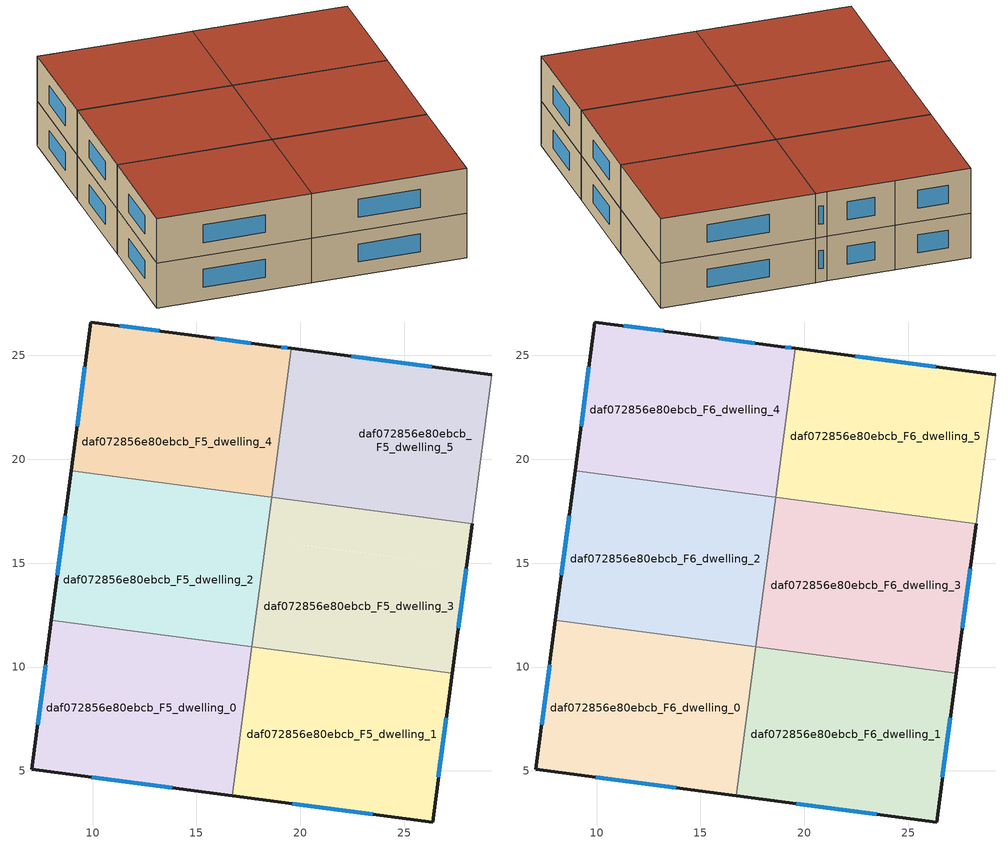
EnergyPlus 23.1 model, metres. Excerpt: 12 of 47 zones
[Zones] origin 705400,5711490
daf072856e80ebcb_F5_dwelling_0
 floor adiabatic (EU_floor_Construction): 17.67,10.99 16.72,3.81 7.07,5.08 8.02,12.26 z15
 wall outside (EU_wall_Construction): 8.02,12.26 7.07,5.08 16.72,3.81 z15:18
 wall to daf072856e80ebcb_F5_dwelling_1 (EU_wall_Construction): 16.72,3.81 17.67,10.99 z15:18
 wall to daf072856e80ebcb_F5_dwelling_2 (EU_wall_Construction): 17.67,10.99 8.02,12.26 z15:18
 window (EU_Window_Construction): 9.96,4.7 13.83,4.19 / 7.74,10.11 7.36,7.23 z15.9:17.1
daf072856e80ebcb_F5_dwelling_1
 floor to daf072856e80ebcb_F4_dwelling_3 (EU_floor_Construction): 27.32,9.71 27.18,8.68 17.53,9.96 17.67,10.99 z15
 floor adiabatic (EU_floor_Construction): 27.32,9.71 26.37,2.54 16.72,3.81 17.67,10.99 17.53,9.96 27.18,8.68 z15
 wall outside (EU_wall_Construction): 16.72,3.81 26.37,2.54 27.32,9.71 z15:18
 wall to daf072856e80ebcb_F5_dwelling_3 (EU_wall_Construction): 27.32,9.71 17.67,10.99 z15:18
 window (EU_Window_Construction): 19.6,3.43 23.48,2.92 / 26.65,4.69 27.03,7.56 z15.9:17.1
daf072856e80ebcb_F5_dwelling_2
 floor adiabatic (EU_floor_Construction): 18.35,16.11 17.67,10.99 8.02,12.26 8.7,17.39 z15
 floor to daf072856e80ebcb_F4_dwelling_4 (EU_floor_Construction): 18.62,18.16 18.35,16.11 8.7,17.39 8.97,19.44 z15
 wall outside (EU_wall_Construction): 8.97,19.44 8.02,12.26 z15:18
 wall to daf072856e80ebcb_F5_dwelling_3 (EU_wall_Construction): 17.67,10.99 18.62,18.16 z15:18
 wall to daf072856e80ebcb_F5_dwelling_4 (EU_wall_Construction): 18.62,18.16 8.97,19.44 z15:18
 window (EU_Window_Construction): 8.69,17.29 8.31,14.41 z15.9:17.1
daf072856e80ebcb_F5_dwelling_3
 floor to daf072856e80ebcb_F4_dwelling_3 (EU_floor_Construction): 27.99,14.84 27.32,9.71 17.67,10.99 18.35,16.11 z15
 floor to daf072856e80ebcb_F4_dwelling_5 (EU_floor_Construction): 21.84,17.74 21.57,15.69 18.35,16.11 18.62,18.16 z15
 floor to daf072856e80ebcb_F4_dwelling_6 (EU_floor_Construction): 28.27,16.89 27.99,14.84 21.57,15.69 21.84,17.74 z15
 wall outside (EU_wall_Construction): 27.32,9.71 28.27,16.89 z15:18
 wall to daf072856e80ebcb_F5_dwelling_5 (EU_wall_Construction): 28.27,16.89 18.62,18.16 z15:18
 window (EU_Window_Construction): 27.6,11.86 27.98,14.74 z15.9:17.1
daf072856e80ebcb_F5_dwelling_4
 floor to daf072856e80ebcb_F4_dwelling_4 (EU_floor_Construction): 19.16,22.26 18.62,18.16 8.97,19.44 9.51,23.54 z15
 floor to daf072856e80ebcb_F4_dwelling_5 (EU_floor_Construction): 19.57,25.33 18.99,20.99 19.16,22.26 9.51,23.54 9.92,26.61 14.61,26 18.89,25.42 z15
 wall outside (EU_wall_Construction): 19.57,25.33 18.89,25.42 14.61,26 9.92,26.61 8.97,19.44 z15:18
 wall to daf072856e80ebcb_F5_dwelling_5 (EU_wall_Construction): 18.62,18.16 19.57,25.33 z15:18
 window (EU_Window_Construction): 9.64,24.46 9.25,21.58 / 13.2,26.18 11.32,26.42 / 17.61,25.59 15.89,25.82 / 19.37,25.36 19.09,25.4 z15.9:17.1
daf072856e80ebcb_F5_dwelling_5
 floor to daf072856e80ebcb_F4_dwelling_5 (EU_floor_Construction): 22.79,24.91 21.84,17.74 18.62,18.16 19.57,25.33 z15
 floor to daf072856e80ebcb_F4_dwelling_6 (EU_floor_Construction): 29.22,24.07 28.27,16.89 21.84,17.74 22.79,24.91 z15
 wall outside (EU_wall_Construction): 29.22,24.07 19.57,25.33 z15:18
 wall adiabatic (EU_wall_Construction): 28.27,16.89 29.22,24.07 z15:18
 window (EU_Window_Construction): 26.33,24.45 22.46,24.95 z15.9:17.1
daf072856e80ebcb_F6_dwelling_0
 floor to daf072856e80ebcb_F5_dwelling_0 (EU_floor_Construction): 17.67,10.99 16.72,3.81 7.07,5.08 8.02,12.26 z18
 wall outside (EU_wall_Construction): 8.02,12.26 7.07,5.08 16.72,3.81 z18:21
 wall to daf072856e80ebcb_F6_dwelling_1 (EU_wall_Construction): 16.72,3.81 17.67,10.99 z18:21
 wall to daf072856e80ebcb_F6_dwelling_2 (EU_wall_Construction): 17.67,10.99 8.02,12.26 z18:21
 window (EU_Window_Construction): 9.96,4.7 13.83,4.19 / 7.74,10.11 7.36,7.23 z18.9:20.1
 roof outside (EU_roof_Construction): 16.72,3.81 17.67,10.99 8.02,12.26 7.07,5.08 z21
daf072856e80ebcb_F6_dwelling_1
 floor to daf072856e80ebcb_F5_dwelling_1 (EU_floor_Construction): 27.32,9.71 26.37,2.54 16.72,3.81 17.67,10.99 z18
 wall outside (EU_wall_Construction): 16.72,3.81 26.37,2.54 27.32,9.71 z18:21
 wall to daf072856e80ebcb_F6_dwelling_3 (EU_wall_Construction): 27.32,9.71 17.67,10.99 z18:21
 window (EU_Window_Construction): 19.6,3.43 23.48,2.92 / 26.65,4.69 27.03,7.56 z18.9:20.1
 roof outside (EU_roof_Construction): 26.37,2.54 27.32,9.71 17.67,10.99 16.72,3.81 z21
daf072856e80ebcb_F6_dwelling_2
 floor to daf072856e80ebcb_F5_dwelling_2 (EU_floor_Construction): 18.62,18.16 17.67,10.99 8.02,12.26 8.97,19.44 z18
 wall outside (EU_wall_Construction): 8.97,19.44 8.02,12.26 z18:21
 wall to daf072856e80ebcb_F6_dwelling_3 (EU_wall_Construction): 17.67,10.99 18.62,18.16 z18:21
 wall to daf072856e80ebcb_F6_dwelling_4 (EU_wall_Construction): 18.62,18.16 8.97,19.44 z18:21
 window (EU_Window_Construction): 8.69,17.29 8.31,14.41 z18.9:20.1
 roof outside (EU_roof_Construction): 17.67,10.99 18.62,18.16 8.97,19.44 8.02,12.26 z21
daf072856e80ebcb_F6_dwelling_3
 floor to daf072856e80ebcb_F5_dwelling_3 (EU_floor_Construction): 28.27,16.89 27.32,9.71 17.67,10.99 18.62,18.16 z18
 wall outside (EU_wall_Construction): 27.32,9.71 28.27,16.89 z18:21
 wall to daf072856e80ebcb_F6_dwelling_5 (EU_wall_Construction): 28.27,16.89 18.62,18.16 z18:21
 window (EU_Window_Construction): 27.6,11.86 27.98,14.74 z18.9:20.1
 roof outside (EU_roof_Construction): 27.32,9.71 28.27,16.89 18.62,18.16 17.67,10.99 z21
daf072856e80ebcb_F6_dwelling_4
 floor to daf072856e80ebcb_F5_dwelling_4 (EU_floor_Construction): 19.57,25.33 18.62,18.16 8.97,19.44 9.92,26.61 14.61,26 18.89,25.42 z18
 wall outside (EU_wall_Construction): 19.57,25.33 18.89,25.42 14.61,26 9.92,26.61 8.97,19.44 z18:21
 wall to daf072856e80ebcb_F6_dwelling_5 (EU_wall_Construction): 18.62,18.16 19.57,25.33 z18:21
 window (EU_Window_Construction): 9.64,24.46 9.25,21.58 / 13.2,26.18 11.32,26.42 / 17.61,25.59 15.89,25.82 / 19.37,25.36 19.09,25.4 z18.9:20.1
 roof outside (EU_roof_Construction): 18.62,18.16 19.57,25.33 18.89,25.42 14.61,26 9.92,26.61 8.97,19.44 z21
daf072856e80ebcb_F6_dwelling_5
 floor to daf072856e80ebcb_F5_dwelling_5 (EU_floor_Construction): 29.22,24.07 28.27,16.89 18.62,18.16 19.57,25.33 z18
 wall outside (EU_wall_Construction): 29.22,24.07 19.57,25.33 z18:21
 wall adiabatic (EU_wall_Construction): 28.27,16.89 29.22,24.07 z18:21
 window (EU_Window_Construction): 26.33,24.45 22.46,24.95 z18.9:20.1
 roof outside (EU_roof_Construction): 28.27,16.89 29.22,24.07 19.57,25.33 18.62,18.16 z21
[Building]
EU S2 Campaign: North Axis=0; Terrain=City; Solar Distribution=FullExterior
[Site:Location]
London: Latitude=51.5; Longitude=-0.5; Time Zone=0; Elevation=25
[SizingPeriod:WeatherFileDays]
AnnualSizingPeriod: Begin Month=1; Begin Day of Month=1; End Month=12; End Day of Month=31; Day of Week for Start Day=Monday; Use Weather File Daylight Saving Period=No; Use Weather File Rain and Snow Indicators=No
[MATERIAL]
EU_InternalMass_Material: Roughness=MediumRough; Thickness=0.1; Conductivity=1; Density=1800; Specific Heat=900; Thermal Absorptance=0.9; Solar Absorptance=0.7; Visible Absorptance=0.7
[MATERIAL:NOMASS] Roughness=MediumRough; Thermal Absorptance=0.9; Solar Absorptance=0.7; Visible Absorptance=0.7
Name | Thermal Resistance
EU_wall_NoMass | 1.04674
EU_roof_NoMass | 4.32442
EU_floor_NoMass | 2.04616
[WINDOWMATERIAL:SIMPLEGLAZINGSYSTEM]
EU_Window_SimpleGlazing: UFactor=4.25843; Solar Heat Gain Coefficient=0.85; Visible Transmittance=0.85
[CONSTRUCTION]
EU_wall_Construction: EU_wall_NoMass
EU_roof_Construction: EU_roof_NoMass
EU_floor_Construction: EU_floor_NoMass
EU_Window_Construction: EU_Window_SimpleGlazing
EU_InternalMass_Construction: EU_InternalMass_Material
[ZONE] Type=1; Multiplier=1; Ceiling Height=autocalculate; Floor Area=autocalculate; Part of Total Floor Area=Yes
Name | Volume
daf072856e80ebcb_F5_dwelling_0; daf072856e80ebcb_F6_dwelling_0 | 211.335
daf072856e80ebcb_F5_dwelling_1; daf072856e80ebcb_F6_dwelling_1 | 211.337
daf072856e80ebcb_F5_dwelling_2; daf072856e80ebcb_F6_dwelling_2 | 211.349
daf072856e80ebcb_F5_dwelling_3; daf072856e80ebcb_F6_dwelling_3; daf072856e80ebcb_F5_dwelling_4; daf072856e80ebcb_F6_dwelling_4 | 211.331
daf072856e80ebcb_F5_dwelling_5; daf072856e80ebcb_F6_dwelling_5 | 211.355
[INTERNALMASS] Construction=EU_InternalMass_Construction
Name | Zone or ZoneList | Surface Area
daf072856e80ebcb_F5_dwelling_0_EU_InternalMass | daf072856e80ebcb_F5_dwelling_0 | 70.4469
daf072856e80ebcb_F5_dwelling_1_EU_InternalMass | daf072856e80ebcb_F5_dwelling_1 | 70.4474
daf072856e80ebcb_F5_dwelling_2_EU_InternalMass | daf072856e80ebcb_F5_dwelling_2 | 70.4497
daf072856e80ebcb_F5_dwelling_3_EU_InternalMass | daf072856e80ebcb_F5_dwelling_3 | 70.4452
daf072856e80ebcb_F5_dwelling_4_EU_InternalMass | daf072856e80ebcb_F5_dwelling_4 | 70.445
daf072856e80ebcb_F5_dwelling_5_EU_InternalMass | daf072856e80ebcb_F5_dwelling_5 | 70.4536
daf072856e80ebcb_F6_dwelling_0_EU_InternalMass | daf072856e80ebcb_F6_dwelling_0 | 70.4469
daf072856e80ebcb_F6_dwelling_1_EU_InternalMass | daf072856e80ebcb_F6_dwelling_1 | 70.4474
daf072856e80ebcb_F6_dwelling_2_EU_InternalMass | daf072856e80ebcb_F6_dwelling_2 | 70.4497
daf072856e80ebcb_F6_dwelling_3_EU_InternalMass | daf072856e80ebcb_F6_dwelling_3 | 70.4452
daf072856e80ebcb_F6_dwelling_4_EU_InternalMass | daf072856e80ebcb_F6_dwelling_4 | 70.445
daf072856e80ebcb_F6_dwelling_5_EU_InternalMass | daf072856e80ebcb_F6_dwelling_5 | 70.4536
[OTHEREQUIPMENT] Fuel Type=Electricity; Design Level Calculation Method=Watts/Area; Power per Zone Floor Area=1; Fraction Latent=0; Fraction Radiant=0; Fraction Lost=0; Carbon Dioxide Generation Rate=0; EndUse Subcategory=EU_Step8_InternalGains
Name | Zone or ZoneList or Space or SpaceList | Schedule
EU_Step8_InternalGain_daf072856e80ebcb_F5_dwelling_0_f000 | daf072856e80ebcb_F5_dwelling_0 | EU_Step8_GainSchedule_daf072856e80ebcb_F5_dwelling_0_f000
EU_Step8_InternalGain_daf072856e80ebcb_F5_dwelling_1_f000 | daf072856e80ebcb_F5_dwelling_1 | EU_Step8_GainSchedule_daf072856e80ebcb_F5_dwelling_1_f000
EU_Step8_InternalGain_daf072856e80ebcb_F5_dwelling_2_f000 | daf072856e80ebcb_F5_dwelling_2 | EU_Step8_GainSchedule_daf072856e80ebcb_F5_dwelling_2_f000
EU_Step8_InternalGain_daf072856e80ebcb_F5_dwelling_3_f000 | daf072856e80ebcb_F5_dwelling_3 | EU_Step8_GainSchedule_daf072856e80ebcb_F5_dwelling_3_f000
EU_Step8_InternalGain_daf072856e80ebcb_F5_dwelling_4_f000 | daf072856e80ebcb_F5_dwelling_4 | EU_Step8_GainSchedule_daf072856e80ebcb_F5_dwelling_4_f000
EU_Step8_InternalGain_daf072856e80ebcb_F5_dwelling_5_f000 | daf072856e80ebcb_F5_dwelling_5 | EU_Step8_GainSchedule_daf072856e80ebcb_F5_dwelling_5_f000
EU_Step8_InternalGain_daf072856e80ebcb_F6_dwelling_0_f000 | daf072856e80ebcb_F6_dwelling_0 | EU_Step8_GainSchedule_daf072856e80ebcb_F6_dwelling_0_f000
EU_Step8_InternalGain_daf072856e80ebcb_F6_dwelling_1_f000 | daf072856e80ebcb_F6_dwelling_1 | EU_Step8_GainSchedule_daf072856e80ebcb_F6_dwelling_1_f000
EU_Step8_InternalGain_daf072856e80ebcb_F6_dwelling_2_f000 | daf072856e80ebcb_F6_dwelling_2 | EU_Step8_GainSchedule_daf072856e80ebcb_F6_dwelling_2_f000
EU_Step8_InternalGain_daf072856e80ebcb_F6_dwelling_3_f000 | daf072856e80ebcb_F6_dwelling_3 | EU_Step8_GainSchedule_daf072856e80ebcb_F6_dwelling_3_f000
EU_Step8_InternalGain_daf072856e80ebcb_F6_dwelling_4_f000 | daf072856e80ebcb_F6_dwelling_4 | EU_Step8_GainSchedule_daf072856e80ebcb_F6_dwelling_4_f000
EU_Step8_InternalGain_daf072856e80ebcb_F6_dwelling_5_f000 | daf072856e80ebcb_F6_dwelling_5 | EU_Step8_GainSchedule_daf072856e80ebcb_F6_dwelling_5_f000
[ZONEVENTILATION:DESIGNFLOWRATE] Schedule=EU_AlwaysOn; Design Flow Rate Calculation Method=AirChanges/Hour; Air Changes per Hour=0.488719; Ventilation Type=Natural; Fan Pressure Rise=0; Fan Total Efficiency=1; Constant Term Coefficient=1; Temperature Term Coefficient=0; Velocity Term Coefficient=0; Velocity Squared Term Coefficient=0; Minimum Indoor Temperature=-100; Maximum Indoor Temperature=100; Delta Temperature=-100; Minimum Outdoor Temperature=-100; Maximum Outdoor Temperature=100; Maximum Wind Speed=40
Name | Zone or ZoneList or Space or SpaceList
EU_ConstantAir_daf072856e80ebcb_F5_dwelling_0 | daf072856e80ebcb_F5_dwelling_0
EU_ConstantAir_daf072856e80ebcb_F5_dwelling_1 | daf072856e80ebcb_F5_dwelling_1
EU_ConstantAir_daf072856e80ebcb_F5_dwelling_2 | daf072856e80ebcb_F5_dwelling_2
EU_ConstantAir_daf072856e80ebcb_F5_dwelling_3 | daf072856e80ebcb_F5_dwelling_3
EU_ConstantAir_daf072856e80ebcb_F5_dwelling_4 | daf072856e80ebcb_F5_dwelling_4
EU_ConstantAir_daf072856e80ebcb_F5_dwelling_5 | daf072856e80ebcb_F5_dwelling_5
EU_ConstantAir_daf072856e80ebcb_F6_dwelling_0 | daf072856e80ebcb_F6_dwelling_0
EU_ConstantAir_daf072856e80ebcb_F6_dwelling_1 | daf072856e80ebcb_F6_dwelling_1
EU_ConstantAir_daf072856e80ebcb_F6_dwelling_2 | daf072856e80ebcb_F6_dwelling_2
EU_ConstantAir_daf072856e80ebcb_F6_dwelling_3 | daf072856e80ebcb_F6_dwelling_3
EU_ConstantAir_daf072856e80ebcb_F6_dwelling_4 | daf072856e80ebcb_F6_dwelling_4
EU_ConstantAir_daf072856e80ebcb_F6_dwelling_5 | daf072856e80ebcb_F6_dwelling_5
[HVACTEMPLATE:THERMOSTAT] Constant Heating Setpoint=20; Constant Cooling Setpoint=50
EU_HeatOnly_daf072856e80ebcb_F3_dwelling_0; EU_HeatOnly_daf072856e80ebcb_F3_dwelling_1; EU_HeatOnly_daf072856e80ebcb_F3_dwelling_2; EU_HeatOnly_daf072856e80ebcb_F3_dwelling_3; EU_HeatOnly_daf072856e80ebcb_F3_dwelling_4; EU_HeatOnly_daf072856e80ebcb_F3_dwelling_5; EU_HeatOnly_daf072856e80ebcb_F3_dwelling_6; EU_HeatOnly_daf072856e80ebcb_F4_dwelling_0; EU_HeatOnly_daf072856e80ebcb_F4_dwelling_1; EU_HeatOnly_daf072856e80ebcb_F4_dwelling_2; EU_HeatOnly_daf072856e80ebcb_F4_dwelling_3; EU_HeatOnly_daf072856e80ebcb_F4_dwelling_4; EU_HeatOnly_daf072856e80ebcb_F4_dwelling_5; EU_HeatOnly_daf072856e80ebcb_F4_dwelling_6; EU_HeatOnly_daf072856e80ebcb_F5_dwelling_0; EU_HeatOnly_daf072856e80ebcb_F5_dwelling_1; EU_HeatOnly_daf072856e80ebcb_F5_dwelling_2; EU_HeatOnly_daf072856e80ebcb_F5_dwelling_3; EU_HeatOnly_daf072856e80ebcb_F5_dwelling_4; EU_HeatOnly_daf072856e80ebcb_F5_dwelling_5; EU_HeatOnly_daf072856e80ebcb_F6_dwelling_0; EU_HeatOnly_daf072856e80ebcb_F6_dwelling_1; EU_HeatOnly_daf072856e80ebcb_F6_dwelling_2; EU_HeatOnly_daf072856e80ebcb_F6_dwelling_3; EU_HeatOnly_daf072856e80ebcb_F6_dwelling_4; EU_HeatOnly_daf072856e80ebcb_F6_dwelling_5
[HVACTEMPLATE:ZONE:IDEALLOADSAIRSYSTEM] System Availability Schedule=EU_AlwaysOn; Maximum Heating Supply Air Temperature=50; Minimum Cooling Supply Air Temperature=13; Maximum Heating Supply Air Humidity Ratio=0.0156; Minimum Cooling Supply Air Humidity Ratio=0.0077; Heating Limit=NoLimit; Cooling Limit=NoLimit; Heating Availability Schedule=EU_AlwaysOn; Cooling Availability Schedule=EU_CoolingOff; Dehumidification Control Type=ConstantSensibleHeatRatio; Cooling Sensible Heat Ratio=0.7; Dehumidification Setpoint=60; Humidification Control Type=None; Humidification Setpoint=30; Outdoor Air Method=None; Outdoor Air Flow Rate per Person=0.00944; Outdoor Air Flow Rate per Zone Floor Area=0; Outdoor Air Flow Rate per Zone=0; Demand Controlled Ventilation Type=None; Outdoor Air Economizer Type=NoEconomizer; Heat Recovery Type=None; Sensible Heat Recovery Effectiveness=0.7; Latent Heat Recovery Effectiveness=0.65
Name | Template Thermostat
daf072856e80ebcb_F5_dwelling_0 | EU_HeatOnly_daf072856e80ebcb_F5_dwelling_0
daf072856e80ebcb_F5_dwelling_1 | EU_HeatOnly_daf072856e80ebcb_F5_dwelling_1
daf072856e80ebcb_F5_dwelling_2 | EU_HeatOnly_daf072856e80ebcb_F5_dwelling_2
daf072856e80ebcb_F5_dwelling_3 | EU_HeatOnly_daf072856e80ebcb_F5_dwelling_3
daf072856e80ebcb_F5_dwelling_4 | EU_HeatOnly_daf072856e80ebcb_F5_dwelling_4
daf072856e80ebcb_F5_dwelling_5 | EU_HeatOnly_daf072856e80ebcb_F5_dwelling_5
daf072856e80ebcb_F6_dwelling_0 | EU_HeatOnly_daf072856e80ebcb_F6_dwelling_0
daf072856e80ebcb_F6_dwelling_1 | EU_HeatOnly_daf072856e80ebcb_F6_dwelling_1
daf072856e80ebcb_F6_dwelling_2 | EU_HeatOnly_daf072856e80ebcb_F6_dwelling_2
daf072856e80ebcb_F6_dwelling_3 | EU_HeatOnly_daf072856e80ebcb_F6_dwelling_3
daf072856e80ebcb_F6_dwelling_4 | EU_HeatOnly_daf072856e80ebcb_F6_dwelling_4
daf072856e80ebcb_F6_dwelling_5 | EU_HeatOnly_daf072856e80ebcb_F6_dwelling_5
[SIZING:ZONE] Zone Cooling Design Supply Air Temperature Input Method=SupplyAirTemperature; Zone Cooling Design Supply Air Temperature=13; Zone Heating Design Supply Air Temperature Input Method=SupplyAirTemperature; Zone Heating Design Supply Air Temperature=50; Zone Cooling Design Supply Air Humidity Ratio=0.008; Zone Heating Design Supply Air Humidity Ratio=0.008; Cooling Design Air Flow Method=DesignDay; Cooling Design Air Flow Rate=0; Cooling Minimum Air Flow per Zone Floor Area=0.000762; Cooling Minimum Air Flow=0; Cooling Minimum Air Flow Fraction=0.2; Heating Design Air Flow Method=DesignDay; Heating Design Air Flow Rate=0; Heating Maximum Air Flow per Zone Floor Area=0.002032; Heating Maximum Air Flow=0.141576; Heating Maximum Air Flow Fraction=0.3; Account for Dedicated Outdoor Air System=No; Dedicated Outdoor Air System Control Strategy=NeutralSupplyAir; Dedicated Outdoor Air Low Setpoint Temperature for Design=autosize; Dedicated Outdoor Air High Setpoint Temperature for Design=autosize; Zone Load Sizing Method=Sensible Load Only No Latent Load; Zone Latent Cooling Design Supply Air Humidity Ratio Input Method=HumidityRatioDifference; Zone Cooling Design Supply Air Humidity Ratio Difference=0.005; Zone Latent Heating Design Supply Air Humidity Ratio Input Method=HumidityRatioDifference; Zone Humidification Design Supply Air Humidity Ratio Difference=0.005
daf072856e80ebcb_F5_dwelling_0; daf072856e80ebcb_F5_dwelling_1; daf072856e80ebcb_F5_dwelling_2; daf072856e80ebcb_F5_dwelling_3; daf072856e80ebcb_F5_dwelling_4; daf072856e80ebcb_F5_dwelling_5; daf072856e80ebcb_F6_dwelling_0; daf072856e80ebcb_F6_dwelling_1; daf072856e80ebcb_F6_dwelling_2; daf072856e80ebcb_F6_dwelling_3; daf072856e80ebcb_F6_dwelling_4; daf072856e80ebcb_F6_dwelling_5
[SCHEDULE:CONSTANT]
Name | Hourly Value
EU_AlwaysOn | 1
EU_CoolingOff | 0
[SCHEDULE:FILE] Column Number=1; Rows to Skip at Top=0; Number of Hours of Data=8760; Column Separator=Comma; Interpolate to Timestep=No; Minutes per Item=60; Adjust Schedule for Daylight Savings=Yes
Name | File
EU_Step8_GainSchedule_daf072856e80ebcb_F5_dwelling_0_f000 | ../../schedules/daf072856e80ebcb/daf072856e80ebcb_F5_dwelling_0_f000_gain.csv
EU_Step8_GainSchedule_daf072856e80ebcb_F5_dwelling_1_f000 | ../../schedules/daf072856e80ebcb/daf072856e80ebcb_F5_dwelling_1_f000_gain.csv
EU_Step8_GainSchedule_daf072856e80ebcb_F5_dwelling_2_f000 | ../../schedules/daf072856e80ebcb/daf072856e80ebcb_F5_dwelling_2_f000_gain.csv
EU_Step8_GainSchedule_daf072856e80ebcb_F5_dwelling_3_f000 | ../../schedules/daf072856e80ebcb/daf072856e80ebcb_F5_dwelling_3_f000_gain.csv
EU_Step8_GainSchedule_daf072856e80ebcb_F5_dwelling_4_f000 | ../../schedules/daf072856e80ebcb/daf072856e80ebcb_F5_dwelling_4_f000_gain.csv
EU_Step8_GainSchedule_daf072856e80ebcb_F5_dwelling_5_f000 | ../../schedules/daf072856e80ebcb/daf072856e80ebcb_F5_dwelling_5_f000_gain.csv
EU_Step8_GainSchedule_daf072856e80ebcb_F6_dwelling_0_f000 | ../../schedules/daf072856e80ebcb/daf072856e80ebcb_F6_dwelling_0_f000_gain.csv
EU_Step8_GainSchedule_daf072856e80ebcb_F6_dwelling_1_f000 | ../../schedules/daf072856e80ebcb/daf072856e80ebcb_F6_dwelling_1_f000_gain.csv
EU_Step8_GainSchedule_daf072856e80ebcb_F6_dwelling_2_f000 | ../../schedules/daf072856e80ebcb/daf072856e80ebcb_F6_dwelling_2_f000_gain.csv
EU_Step8_GainSchedule_daf072856e80ebcb_F6_dwelling_3_f000 | ../../schedules/daf072856e80ebcb/daf072856e80ebcb_F6_dwelling_3_f000_gain.csv
EU_Step8_GainSchedule_daf072856e80ebcb_F6_dwelling_4_f000 | ../../schedules/daf072856e80ebcb/daf072856e80ebcb_F6_dwelling_4_f000_gain.csv
EU_Step8_GainSchedule_daf072856e80ebcb_F6_dwelling_5_f000 | ../../schedules/daf072856e80ebcb/daf072856e80ebcb_F6_dwelling_5_f000_gain.csv
